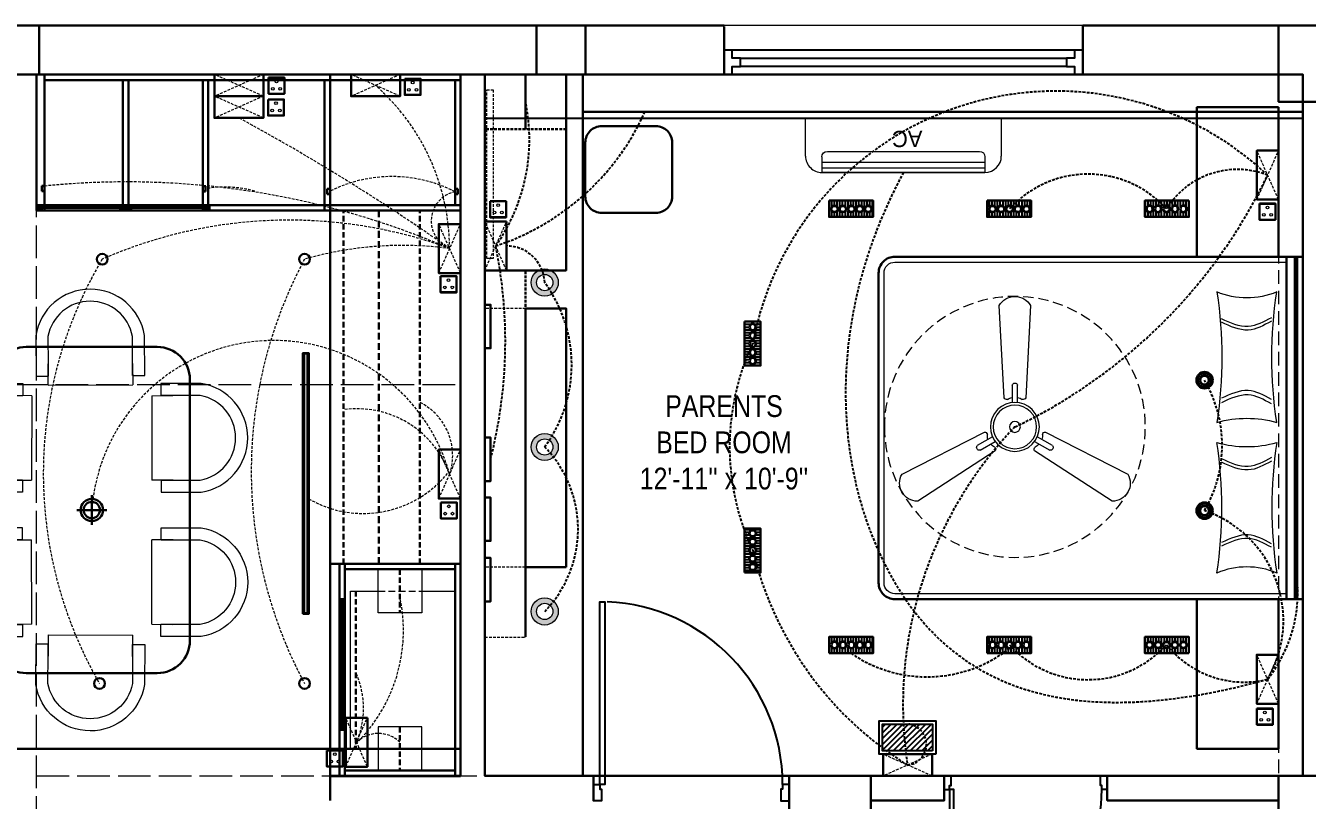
# Model space of a CAD drawing. Header units: millimetres. Extents: x 35877 to 3066687, y -650199 to -40525.
# Drawn here: x 149490.8 to 149726.7, y -180093.7 to -179951.2 of the extents above; entities that cross this region are included whole.
import ezdxf

# ---------------------------------------------------------------- set-up
doc = ezdxf.new("R2010")
doc.units = ezdxf.units.MM
doc.header["$MEASUREMENT"] = 0
for name, pattern in [('ACAD_ISO02W100', [15, 12, -3]), ('DASHED', [0.75, 0.5, -0.25]), ('DASHED2', [0.375, 0.25, -0.125]), ('DASHEDX2', [1.5, 1, -0.5]), ('HIDDEN', [0.375, 0.25, -0.125])]:
    doc.linetypes.add(name, pattern=pattern)
for name, color, linetype in [('09ELECTRICAL', 5, 'Continuous'), ('AR DOOR', 40, 'Continuous'), ('AR ELE-5', 134, 'Continuous'), ('str coll', 6, 'Continuous')]:
    doc.layers.add(name, color=color, linetype=linetype)
for name, color, linetype, lineweight in [('COLUMN', 1, 'Continuous', 30), ('dim05', 1, 'Continuous', 13), ('el', 7, 'Continuous', 20), ('ELEC-wires', 1, 'DASHED2', 13), ('Electrical', 84, 'Continuous', 30), ('FIRST FLOOR ( TEXT )', 7, 'Continuous', 9), ('FURNI', 25, 'Continuous', 5), ('FURNITURE', 32, 'Continuous', 9), ('furniture dimensions', 1, 'DASHED', 0), ('FURNITURE-1', 252, 'Continuous', 13), ('GROUND FLOOR', 7, 'Continuous', 9), ('GROUND FLOOR  ( PLINE )', 251, 'Continuous', 30), ('hatch-rcc', 251, 'Continuous', 9), ('Labelling', 1, 'Continuous', 25), ('Text', 7, 'Continuous', 15)]:
    doc.layers.add(name, color=color, linetype=linetype, lineweight=lineweight)
doc.layers.add('hatch', color=253, linetype='Continuous', lineweight=0, transparency=0.4)
doc.layers.add('XX~SLAB ( PLINE )', color=251, linetype='Continuous', plot=False)
doc.styles.add('KATHA', font='swissc.ttf')
doc.styles.add('TEXT', font='eurr____.ttf')

# ---------------------------------------------------------------- blocks, each defined once
blk = doc.blocks.new('*U20')
for points in [[(0, 0), (0, 1120), (30, 1120), (30, 0)], [(-40, 0), (0, 0), (0, -30), (10, -30), (10, -100), (-40, -100)], [(1160, 0), (1120, 0), (1120, -30), (1110, -30), (1110, -100), (1160, -100)]]:
    blk.add_lwpolyline(points, close=True)
at = {"layer": 'AR ELE-5', "linetype": 'ByBlock', "ltscale": 15}
blk.add_arc((-1.6, -0.7), 1121.6, 0.03474, 87.62699, dxfattribs=at)
blk = doc.blocks.new('*U25')
for points in [[(-40, 0), (0, 0), (0, 30), (10, 30), (10, 100), (-40, 100)], [(1160, 0), (1120, 0), (1120, 30), (1110, 30), (1110, 100), (1160, 100)], [(0, 0), (0, -1120), (30, -1120), (30, 0)]]:
    blk.add_lwpolyline(points, close=True)
at = {"layer": 'AR ELE-5', "linetype": 'ByBlock', "ltscale": 15}
blk.add_arc((-1.6, 0.7), 1121.6, 272.37301, 359.96526, dxfattribs=at)
blk = doc.blocks.new('SD DSD')
at = {"layer": 'FURNITURE', "color": 9, "true_color": 0xc7c8ca, "transparency": 33554687}
for p, q in [((3348502.23, -514619.34), (3348502.25, -514623.25)), ((3348486.7, -514623.32), (3348486.68, -514619.42)), ((3348486.7, -514623.32), (3348502.25, -514623.25)), ((3348483.69, -514625.26), (3348479.79, -514625.25)), ((3348483.69, -514625.26), (3348483.66, -514640.81)), ((3348505.76, -514625.26), (3348509.66, -514625.25)), ((3348505.76, -514625.26), (3348505.79, -514640.81)), ((3348479.75, -514640.8), (3348483.66, -514640.81)), ((3348509.7, -514640.8), (3348505.79, -514640.81)), ((3348479.75, -514651.77), (3348483.66, -514651.76)), ((3348483.69, -514667.31), (3348483.66, -514651.76)), ((3348505.76, -514667.31), (3348505.79, -514651.76)), ((3348509.7, -514651.77), (3348505.79, -514651.76)), ((3348483.69, -514667.31), (3348479.79, -514667.32)), ((3348505.76, -514667.31), (3348509.66, -514667.32)), ((3348486.7, -514669.25), (3348486.68, -514673.16)), ((3348486.7, -514669.25), (3348502.25, -514669.32)), ((3348502.23, -514673.23), (3348502.25, -514669.32))]:
    blk.add_line(p, q, dxfattribs=at)
at = {"layer": 'FURNITURE', "color": 9, "true_color": 0xc7c8ca, "transparency": 33554687, "flags": 128}
for points in [[(3348502.23, -514621.56), (3348504.46, -514621.55), (3348504.42, -514614.17, 0.853613), (3348484.42, -514614.22), (3348484.46, -514621.65), (3348486.68, -514621.64)], [(3348502.22, -514619.34), (3348502.23, -514621.56), (3348502.2, -514614.36, 0.835758), (3348486.65, -514614.39), (3348486.67, -514619.42), (3348486.68, -514621.64)], [(3348481.97, -514640.8), (3348481.97, -514643.02), (3348474.58, -514643.01, -0.853613), (3348474.58, -514623.01), (3348482.01, -514623.02), (3348482.01, -514625.25)], [(3348507.48, -514640.8), (3348507.48, -514643.02), (3348514.87, -514643.01, 0.853613), (3348514.87, -514623.01), (3348507.44, -514623.02), (3348507.44, -514625.25)], [(3348479.75, -514640.79), (3348481.97, -514640.8), (3348474.77, -514640.78, -0.835758), (3348474.76, -514625.23), (3348479.79, -514625.24), (3348482.01, -514625.25)], [(3348509.7, -514640.79), (3348507.48, -514640.8), (3348514.68, -514640.78, 0.835758), (3348514.69, -514625.23), (3348509.66, -514625.24), (3348507.44, -514625.25)], [(3348481.97, -514651.77), (3348481.97, -514649.55), (3348474.58, -514649.57, 0.853613), (3348474.58, -514669.57), (3348482.01, -514669.55), (3348482.01, -514667.32)], [(3348507.48, -514651.77), (3348507.48, -514649.55), (3348514.87, -514649.57, -0.853613), (3348514.87, -514669.57), (3348507.44, -514669.55), (3348507.44, -514667.32)], [(3348479.75, -514651.78), (3348481.97, -514651.77), (3348474.77, -514651.79, 0.835758), (3348474.76, -514667.34), (3348479.79, -514667.33), (3348482.01, -514667.33)], [(3348509.7, -514651.78), (3348507.48, -514651.77), (3348514.68, -514651.79, -0.835758), (3348514.69, -514667.34), (3348509.66, -514667.33), (3348507.44, -514667.33)], [(3348502.23, -514671.01), (3348504.46, -514671.02), (3348504.42, -514678.4, -0.853613), (3348484.42, -514678.36), (3348484.46, -514670.92), (3348486.68, -514670.93)], [(3348502.22, -514673.23), (3348502.23, -514671.01), (3348502.2, -514678.21, -0.835758), (3348486.65, -514678.18), (3348486.67, -514673.16), (3348486.68, -514670.93)]]:
    blk.add_lwpolyline(points, format="xyb", dxfattribs=at)
at = {"layer": 'FURNITURE', "color": 9, "lineweight": 30, "true_color": 0xc7c8ca, "transparency": 33554687}
blk.add_lwpolyline([(3348506.78, -514676.29), (3348482.68, -514676.29, -0.414214), (3348476.68, -514670.29), (3348476.68, -514622.29, -0.414214), (3348482.68, -514616.29), (3348506.78, -514616.29, -0.414214), (3348512.78, -514622.29), (3348512.78, -514670.29, -0.414214)], format="xyb", close=True, dxfattribs=at)
blk = doc.blocks.new('HYTJUK')
at = {"layer": 'Electrical', "lineweight": -3, "true_color": 0x000000}
h = blk.add_hatch(dxfattribs=at)
h.set_pattern_fill('ANSI31', color=18, scale=4, angle=225)
h.set_pattern_definition([(270, (141588.84366, -3593.0246), (0.5, -2e-16), [])])
h.paths.add_polyline_path([(128595.32, 17374.81), (128596.19, 17375.86, -0.675401), (128596.65, 17377, -0.15536), (128597.03, 17376.88), (128597.65, 17377.63), (128597.65, 17377.81), (128589.56, 17377.81), (128589.56, 17374.81)])
h.paths.add_polyline_path([(128590.43, 17375.68, -1), (128590.43, 17377, -1)], flags=16)
h.paths.add_polyline_path([(128591.98, 17377, -1), (128591.98, 17375.68, -1)], flags=16)
h.paths.add_polyline_path([(128590.43, 17375.81, -1), (128590.43, 17376.87, -1)], flags=0)
h.paths.add_polyline_path([(128591.98, 17376.87, -1), (128591.98, 17375.81, -1)], flags=0)
h.paths.add_polyline_path([(128593.54, 17377, -1), (128593.54, 17375.68, -1)], flags=16)
h.paths.add_polyline_path([(128593.54, 17376.87, -1), (128593.54, 17375.81, -1)], flags=0)
h.paths.add_polyline_path([(128595.09, 17377, -1), (128595.09, 17375.68, -1)], flags=16)
h.paths.add_polyline_path([(128595.09, 17376.87, -1), (128595.09, 17375.81, -1)], flags=0)
h.paths.add_polyline_path([(128596.19, 17375.86), (128595.32, 17374.81), (128597.65, 17374.81), (128597.65, 17377.63), (128597.03, 17376.88, -0.731062), (128596.65, 17375.68, -0.193744)], flags=17)
at = {"layer": 'Electrical', "color": 240, "true_color": 0xed1f24}
blk.add_lwpolyline([(128597.65, 17374.81), (128589.56, 17374.81), (128589.56, 17377.81), (128597.65, 17377.81)], close=True, dxfattribs=at)
at = {"layer": 'Electrical', "color": 18, "lineweight": -3, "true_color": 0x000000}
for centre, radius in [((128590.43, 17376.34), 0.662), ((128590.43, 17376.34), 0.53), ((128591.98, 17376.34), 0.662), ((128591.98, 17376.34), 0.53), ((128593.54, 17376.34), 0.662), ((128593.54, 17376.34), 0.53), ((128595.09, 17376.34), 0.662), ((128595.09, 17376.34), 0.53), ((128596.65, 17376.34), 0.662), ((128596.65, 17376.34), 0.53)]:
    blk.add_circle(centre, radius, dxfattribs=at)
blk = doc.blocks.new('ac paln')
at = {"layer": 'Electrical', "lineweight": 15}
for p, q in [((389238.69, -37646.36), (389238.69, -37610.34)), ((389238.69, -37610.34), (389245.67, -37610.34)), ((389244.81, -37642.35), (389244.81, -37614.35)), ((389245.81, -37613.35), (389248.68, -37613.35)), ((389246.82, -37643.35), (389246.82, -37613.35)), ((389247.82, -37643.35), (389247.82, -37613.35)), ((389248.68, -37613.35), (389248.68, -37643.35)), ((389248.68, -37643.35), (389248.68, -37613.35)), ((389245.81, -37643.35), (389248.68, -37643.35)), ((389248.68, -37643.35), (389248.68, -37643.35)), ((389245.67, -37646.36), (389238.69, -37646.36))]:
    blk.add_line(p, q, dxfattribs=at)
for centre, start, end in [((389245.67, -37613.35), 0, 90), ((389245.67, -37643.35), 270, 0)]:
    blk.add_arc(centre, 3.01, start, end, dxfattribs=at)
at = {"layer": 'Electrical', "lineweight": 15, "extrusion": (0, 0, -1)}
for centre, start_param, end_param in [((389245.81, -37614.35), -0.785398, 0.785398), ((389245.81, -37642.35), 3.926991, 5.497787)]:
    blk.add_ellipse(centre, major_axis=(-0.71, 0.71), ratio=1, start_param=start_param, end_param=end_param, dxfattribs=at)
at = {"layer": 'Text', "style": 'TEXT'}
blk.add_text('AC', height=3, rotation=270, dxfattribs=at).set_placement((389241.02, -37624.87))
blk = doc.blocks.new('fan')
at = {"layer": 'Electrical', "lineweight": 15, "ltscale": 20, "transparency": 33554687}
for p, q in [((3300835.29, -509900.78), (3300836.47, -509923.43)), ((3300841.81, -509923.43), (3300842.99, -509900.78)), ((3300838.47, -509924.57), (3300838.47, -509920.25)), ((3300839.81, -509920.28), (3300839.81, -509924.57)), ((3300831.66, -509931.77), (3300811.45, -509942.07)), ((3300866.83, -509942.07), (3300846.62, -509931.77)), ((3300829.93, -509935.08), (3300833.64, -509932.93)), ((3300834.31, -509934.09), (3300830.57, -509936.25)), ((3300847.68, -509936.23), (3300843.97, -509934.09)), ((3300844.64, -509932.93), (3300848.38, -509935.09)), ((3300815.3, -509948.74), (3300834.33, -509936.39)), ((3300843.95, -509936.39), (3300862.98, -509948.74))]:
    blk.add_line(p, q, dxfattribs=at)
at = {"layer": 'Electrical', "linetype": 'DASHED', "lineweight": 15, "ltscale": 5, "transparency": 33554687}
blk.add_circle((3300839.14, -509930.53), 32, dxfattribs=at)
at = {"layer": 'Electrical', "lineweight": 15, "ltscale": 20, "transparency": 33554687}
for centre, major_axis, start_param, end_param in [((3300839.14, -509902.94), (3.12, 3.12), -0.272136, 1.842967), ((3300839.13, -509920.5), (0.501, 0.501), -0.465536, 1.983618), ((3300839.14, -509930.53), (4.24, -4.24), 3.14161, 9.424795), ((3300839.14, -509930.53), (3.77, -3.77), 1.749190548672175e-05, 6.283202799085073), ((3300837.1, -509923.08), (0.51, 0.51), 2.863014, 4.257784), ((3300839.14, -509926.42), (2.27, -2.27), 2.565057, 2.951308), ((3300839.14, -509926.42), (2.27, 2.27), 0.19032, 0.57657), ((3300841.18, -509923.08), (0.51, -0.51), 5.167028, 6.561799), ((3300831.67, -509932.49), (0.51, -0.51), 0.978238, 2.373008), ((3300839.14, -509930.53), (0.943, 0.943), 1.570814, 7.853999), ((3300846.61, -509932.49), (0.51, -0.51), 2.339416, 3.734186), ((3300830.46, -509935.55), (0.501, -0.501), 3.199655, 5.648809), ((3300835.59, -509932.58), (2.27, -2.27), 3.855511, 4.241762), ((3300835.59, -509932.58), (2.27, -2.27), 4.659452, 5.045703), ((3300842.69, -509932.58), (2.27, 2.27), 4.37911, 4.765361), ((3300842.69, -509932.58), (2.27, 2.27), 5.183051, 5.569301), ((3300847.83, -509935.54), (0.501, 0.501), 3.723254, 6.172408), ((3300833.71, -509936.02), (0.51, 0.51), -1.325776, 0.068994), ((3300844.57, -509936.02), (0.51, -0.51), 3.072633, 4.467404), ((3300815.25, -509944.32), (3.12, -3.12), 3.393055, 5.508159), ((3300863.03, -509944.32), (3.12, -3.12), 5.48745, 7.602554)]:
    blk.add_ellipse(centre, major_axis=major_axis, ratio=1, start_param=start_param, end_param=end_param, dxfattribs=at)
blk = doc.blocks.new('6616')
at = {"color": 242, "linetype": 'DASHED', "true_color": 0xcd2027}
for p, q in [((386784.79, -36915.77), (386775.78, -36911.78)), ((386784.79, -36911.78), (386775.78, -36915.77))]:
    blk.add_line(p, q, dxfattribs=at)
at = {"layer": 'ELEC-wires', "color": 5, "linetype": 'ByBlock', "lineweight": 30, "ltscale": 4}
blk.add_lwpolyline([(386775.78, -36911.78), (386784.79, -36911.78), (386784.79, -36915.77), (386775.78, -36915.77)], close=True, dxfattribs=at)
blk = doc.blocks.new('GF')
at = {"color": 9, "true_color": 0xc7c8ca}
blk.add_lwpolyline([(133536.56, -183540.16), (133537.74, -183540.16), (133537.74, -183571.16), (133536.56, -183571.16)], close=True, dxfattribs=at)
at = {"layer": 'FURNITURE', "color": 9, "lineweight": 30, "true_color": 0xc7c8ca}
for p, q in [((133682.2, -183543.34), (133682.2, -183570.84)), ((133543.67, -183627.92), (133551.14, -183627.92))]:
    blk.add_line(p, q, dxfattribs=at)
at = {"layer": 'FURNITURE', "color": 9, "lineweight": 25, "true_color": 0xc7c8ca}
blk.add_line((133536.2, -183545.34), (133686.7, -183545.34), dxfattribs=at)
at = {"layer": 'FURNITURE', "color": 9, "linetype": 'DASHED', "lineweight": 30, "true_color": 0xc7c8ca}
blk.add_line((133543.67, -183640.78), (133543.67, -183573.36), dxfattribs=at)
at = {"layer": 'FURNITURE', "color": 9, "linetype": 'DASHED', "lineweight": 20, "true_color": 0xc7c8ca}
blk.add_line((133551.14, -183627.92), (133536.2, -183627.92), dxfattribs=at)
at = {"layer": 'FURNITURE', "color": 9, "lineweight": 30, "true_color": 0xc7c8ca}
for points in [[(133536.2, -183537.34), (133551.14, -183537.34), (133551.14, -183573.36), (133536.2, -183573.36)], [(133683.7, -183633.84), (133683.7, -183570.84), (133685.2, -183570.84), (133685.2, -183633.84)], [(133536.2, -183579.68), (133537.23, -183579.68), (133537.23, -183587.68), (133536.2, -183587.68)], [(133536.2, -183604.1), (133537.23, -183604.1), (133537.23, -183612.1), (133536.2, -183612.1)], [(133536.2, -183615.13), (133537.23, -183615.13), (133537.23, -183623.12), (133536.2, -183623.12)], [(133536.2, -183626.23), (133537.23, -183626.23), (133537.23, -183634.23), (133536.2, -183634.23)], [(133682.19, -183633.84), (133667.19, -183633.84), (133667.19, -183661.34), (133682.19, -183661.34)]]:
    blk.add_lwpolyline(points, close=True, dxfattribs=at)
for points in [[(133682.2, -183543.34), (133682.2, -183570.84), (133667.2, -183570.84), (133667.2, -183543.34), (133682.2, -183543.34)], [(133543.67, -183640.78), (133543.67, -183580.36), (133551.14, -183580.36), (133551.14, -183627.92)]]:
    blk.add_lwpolyline(points, dxfattribs=at)
for points in [[(133557.67, -183546.83), (133567.64, -183546.83, -0.414214), (133570.64, -183549.83), (133570.64, -183559.78, -0.414214), (133567.64, -183562.78), (133557.67, -183562.78, -0.414214), (133554.67, -183559.78), (133554.67, -183549.83, -0.414214)], [(133608.63, -183630.84), (133608.63, -183573.84, -0.414214), (133611.63, -183570.84), (133686.7, -183570.84), (133686.7, -183633.84), (133611.63, -183633.84, -0.414214)]]:
    blk.add_lwpolyline(points, format="xyb", close=True, dxfattribs=at)
at = {"layer": 'FURNITURE', "color": 9, "true_color": 0xc7c8ca}
blk.add_lwpolyline([(133609.63, -183630.84), (133609.63, -183573.84, -0.414214), (133611.63, -183571.84), (133683.7, -183571.84), (133683.7, -183632.84), (133611.63, -183632.84, -0.414214)], format="xyb", close=True, dxfattribs=at)
at = {"layer": 'FURNITURE', "color": 9, "linetype": 'DASHED', "lineweight": 20, "true_color": 0xc7c8ca}
blk.add_lwpolyline([(133536.2, -183640.79), (133543.67, -183640.79), (133543.67, -183580.36), (133536.2, -183580.36)], close=True, dxfattribs=at)
at = {"layer": 'Labelling', "color": 9, "linetype": 'DASHED2', "lineweight": 0, "ltscale": 10, "true_color": 0xc7c8ca}
blk.add_line((133682.2, -183543.34), (133682.19, -183667.34), dxfattribs=at)
blk = doc.blocks.new('FLOOR LT.')
at = {"layer": '09ELECTRICAL'}
h = blk.add_hatch(dxfattribs=at)
h.set_pattern_fill('ANSI31', color=256, scale=6.05916, angle=180, style=0)
h.set_pattern_definition([(225, (8190.6031, -14293.93296), (0.535559115, -0.535559115), [])])
h.paths.add_polyline_path([(0.56, -5.52), (-8.83, -5.52), (-8.83, -0.49), (0.56, -0.49)])
for points in [[(1.17, -6.13), (-9.43, -6.13), (-9.43, 0.12), (1.17, 0.12)], [(0.56, -5.52), (-8.83, -5.52), (-8.83, -0.49), (0.56, -0.49)]]:
    blk.add_lwpolyline(points, close=True, dxfattribs=at)
blk = doc.blocks.new('16')
at = {"layer": 'hatch-rcc', "color": 1, "lineweight": 30}
blk.add_lwpolyline([(392822.83, -38266.87), (392825.13, -38266.87), (392825.13, -38269.2), (392822.83, -38269.2)], close=True, dxfattribs=at)
at = {"layer": 'hatch-rcc', "color": 1}
blk.add_lwpolyline([(392822.89, -38266.93), (392825.07, -38266.93), (392825.07, -38269.14), (392822.89, -38269.14)], close=True, dxfattribs=at)
for centre in [(392823.44, -38268.48), (392823.98, -38267.42), (392824.52, -38268.48)]:
    blk.add_circle(centre, 0.195, dxfattribs=at)
blk = doc.blocks.new('erfer')
at = {"layer": 'hatch-rcc', "lineweight": 30}
blk.add_lwpolyline([(1905.9, -1304.21), (1908.38, -1304.21), (1908.38, -1306.73), (1905.9, -1306.73)], close=True, dxfattribs=at)
at = {"layer": 'hatch-rcc'}
blk.add_lwpolyline([(1905.96, -1304.28), (1908.31, -1304.28), (1908.31, -1306.66), (1905.96, -1306.66)], close=True, dxfattribs=at)
for centre in [(1906.56, -1305.95), (1907.14, -1304.81), (1907.72, -1305.95)]:
    blk.add_circle(centre, 0.211, dxfattribs=at)

msp = doc.modelspace()

# ---------------------------------------------------------------- hatches: boundary and pattern name
at = {"lineweight": 5, "ltscale": 4, "true_color": 0xc7c8ca, "transparency": 33554687}
h = msp.add_hatch(color=9, dxfattribs=at)
h.dxf.hatch_style = 1
h.paths.add_polyline_path([(149493.3126, -179984.16), (149493.3131, -179985.16), (149492.8395, -179985.16), (149492.8395, -179984.16)])
h.paths.add_polyline_path([(149493.8395, -179984.16), (149493.8395, -179984.54), (149493.5895, -179984.54), (149493.5895, -179984.78), (149493.8395, -179984.78), (149493.8395, -179985.16), (149493.3131, -179985.16), (149493.3126, -179984.16)])
h = msp.add_hatch(color=9, dxfattribs=at)
h.dxf.hatch_style = 1
h.paths.add_polyline_path([(149508.7776, -179984.1602), (149508.7771, -179985.1602), (149509.2506, -179985.1602), (149509.2506, -179984.1602)])
h.paths.add_polyline_path([(149508.2507, -179984.1602), (149508.2507, -179984.5402), (149508.5007, -179984.5402), (149508.5007, -179984.7802), (149508.2507, -179984.7802), (149508.2507, -179985.1602), (149508.7771, -179985.1602), (149508.7776, -179984.1602)])
h = msp.add_hatch(color=9, dxfattribs=at)
h.dxf.hatch_style = 1
h.paths.add_polyline_path([(149509.7237, -179984.1602), (149509.7242, -179985.1602), (149509.2506, -179985.1602), (149509.2506, -179984.1602)])
h.paths.add_polyline_path([(149510.2506, -179984.1602), (149510.2506, -179984.5402), (149510.0006, -179984.5402), (149510.0006, -179984.7802), (149510.2506, -179984.7802), (149510.2506, -179985.1602), (149509.7242, -179985.1602), (149509.7237, -179984.1602)])
h = msp.add_hatch(color=9, dxfattribs=at)
h.dxf.hatch_style = 1
h.paths.add_polyline_path([(149524.1887, -179984.1601), (149524.1882, -179985.1601), (149524.6618, -179985.1601), (149524.6618, -179984.1601)])
h.paths.add_polyline_path([(149523.6618, -179984.1601), (149523.6618, -179984.5401), (149523.9118, -179984.5401), (149523.9118, -179984.7801), (149523.6618, -179984.7801), (149523.6618, -179985.1601), (149524.1882, -179985.1601), (149524.1887, -179984.1601)])
at = {"layer": 'FURNITURE', "lineweight": 0, "transparency": 33554600}
h = msp.add_hatch(color=9, dxfattribs=at)
h.dxf.hatch_style = 1
h.paths.add_polyline_path([(149583.8372, -179998.415, 1), (149588.8372, -179998.415, 1)])
h.paths.add_polyline_path([(149587.8372, -179998.415, -1), (149584.8372, -179998.415, -1)], flags=16)
h = msp.add_hatch(color=9, dxfattribs=at)
h.dxf.hatch_style = 1
h.paths.add_polyline_path([(149583.8373, -180028.6651, 1), (149588.8373, -180028.6651, 1)])
h.paths.add_polyline_path([(149587.8373, -180028.6651, -1), (149584.8373, -180028.6651, -1)], flags=16)
h = msp.add_hatch(color=9, dxfattribs=at)
h.dxf.hatch_style = 1
h.paths.add_polyline_path([(149583.8372, -180058.9152, 1), (149588.8372, -180058.9152, 1)])
h.paths.add_polyline_path([(149587.8372, -180058.9152, -1), (149584.8372, -180058.9152, -1)], flags=16)

# ---------------------------------------------------------------- linework, layer by layer
at = {"layer": 'COLUMN', "transparency": 33554687}
for points in [[(149484.3395, -179951.16), (149493.3395, -179951.16), (149493.3395, -179960.16), (149484.3395, -179960.16)], [(149584.8395, -179951.16), (149593.8395, -179951.16), (149593.8395, -179960.16), (149584.8395, -179960.16)], [(149721.344, -179951.16), (149730.3395, -179951.16), (149730.3395, -179965.16), (149721.344, -179965.16)], [(149646.3395, -180089.16), (149646.3395, -180098.16), (149631.3395, -180098.16), (149631.3395, -180089.16)], [(149721.3395, -180089.16), (149730.3395, -180089.16), (149730.3395, -180104.16), (149721.3395, -180104.16)]]:
    msp.add_lwpolyline(points, close=True, dxfattribs=at)
at = {"layer": 'el', "color": 9, "lineweight": 30, "ltscale": 10, "true_color": 0xc7c8ca, "transparency": 33554687}
for points in [[(149548.9697, -180056.6588), (149549.2097, -180056.6588), (149549.2097, -180068.6588), (149548.9697, -180068.6588)], [(149548.9697, -180080.6588), (149549.2097, -180080.6588), (149549.2097, -180068.6588), (149548.9697, -180068.6588)]]:
    msp.add_lwpolyline(points, close=True, dxfattribs=at)
at = {"layer": 'Electrical', "transparency": 33554687}
for p, q in [((149503.012, -180037.51, 0.0053), (149503.012, -180042.9971, 0.0053)), ((149505.7556, -180040.2535, 0.0053), (149500.2685, -180040.2535, 0.0053))]:
    msp.add_line(p, q, dxfattribs=at)
at = {"layer": 'Electrical', "color": 152, "lineweight": 30, "true_color": 0x2776bb, "transparency": 33554687, "elevation": -0.0027}
for points in [[(149541.8662, -180059.354), (149541.8662, -180011.3759), (149542.9258, -180011.3759), (149542.9258, -180059.354)], [(149542.7372, -180011.4768), (149542.0521, -180011.4768), (149542.0521, -180059.2715), (149542.7372, -180059.2715)], [(149542.7188, -180011.4951), (149542.0705, -180011.4951), (149542.0705, -180059.2532), (149542.7188, -180059.2532)]]:
    msp.add_lwpolyline(points, close=True, dxfattribs=at)
at = {"layer": 'Electrical', "color": 18, "ltscale": 8, "true_color": 0x000000, "transparency": 33554687}
for centre, radius in [((149707.7404, -180016.3723), 1.5044), ((149707.7404, -180016.3723), 1.3044), ((149707.7404, -180016.3723), 0.9044), ((149707.7404, -180016.3723), 0.8044), ((149707.7404, -180040.3723), 1.5044), ((149707.7404, -180040.3723), 1.3044), ((149707.7404, -180040.3723), 0.9044), ((149707.7404, -180040.3723), 0.8044)]:
    msp.add_circle(centre, radius, dxfattribs=at)
at = {"layer": 'Electrical', "transparency": 33554687}
for radius in [2.0576, 1.5]:
    msp.add_circle((149503.012, -180040.2535, 0.0053), radius, dxfattribs=at)
at = {"layer": 'FURNI', "color": 3, "lineweight": 30, "transparency": 33554687}
for p, q in [((149582.8098, -179970.2034), (149582.8098, -179960.1601)), ((149725.8395, -179967.0425), (149593.3395, -179967.0425)), ((149724.7659, -179993.6683), (149724.7659, -180056.6683))]:
    msp.add_line(p, q, dxfattribs=at)
at = {"layer": 'FURNITURE', "color": 9, "lineweight": 30, "true_color": 0xc7c8ca, "transparency": 33554687}
for p, q in [((149492.8395, -179960.16), (149492.8395, -179985.16)), ((149492.8395, -179960.16), (149570.8395, -179960.16)), ((149494.3395, -179960.16), (149494.3395, -179985.16)), ((149494.3395, -179961.16), (149570.8395, -179961.16)), ((149508.7507, -179984.16), (149508.7507, -179961.16)), ((149509.7507, -179984.16), (149509.7507, -179961.16)), ((149523.4116, -179961.16), (149523.4116, -179985.16)), ((149524.4116, -179961.16), (149524.4116, -179985.16)), ((149545.8395, -179985.16), (149545.8396, -179961.16)), ((149546.8395, -179985.16), (149546.8396, -179960.16)), ((149546.8395, -179985.16), (149546.8396, -179961.16)), ((149569.8395, -179961.16), (149569.8395, -179984.16)), ((149570.8395, -179960.16), (149570.8395, -179984.16)), ((149493.8083, -179980.6134), (149493.8083, -179981.6134)), ((149493.8083, -179980.6134), (149494.3395, -179980.6134)), ((149493.8083, -179981.6134), (149494.3395, -179981.6134)), ((149523.9428, -179980.663), (149523.4116, -179980.663)), ((149523.9428, -179981.663), (149523.4116, -179981.663)), ((149523.9428, -179980.663), (149523.9428, -179981.663)), ((149546.3083, -179981.1595), (149546.3083, -179982.1595)), ((149546.3083, -179981.1595), (149546.8395, -179981.1595)), ((149546.3083, -179982.1595), (149546.8395, -179982.1595)), ((149570.3707, -179981.1595), (149569.8395, -179981.1595)), ((149570.3707, -179982.1595), (149569.8395, -179982.1595)), ((149570.3707, -179981.1595), (149570.3707, -179982.1595)), ((149493.8395, -179984.16), (149492.8395, -179984.16)), ((149524.6618, -179984.1601), (149492.8395, -179984.16)), ((149493.8395, -179984.16), (149524.6618, -179984.16)), ((149519.8375, -179984.16), (149493.8395, -179984.16)), ((149494.3395, -179984.16), (149570.8395, -179984.16)), ((149494.8395, -179984.16), (149494.8375, -179984.16)), ((149520.3375, -179984.16), (149495.3374, -179984.16)), ((149508.7506, -179984.16), (149509.7506, -179984.16)), ((149546.8396, -179984.16), (149570.8395, -179984.16)), ((149547.8396, -179984.16), (149546.8396, -179984.16)), ((149520.3399, -179985.1603), (149492.8395, -179985.16)), ((149519.8399, -179985.1603), (149492.8395, -179985.16)), ((149524.6618, -179985.1601), (149492.8395, -179985.16)), ((149517.8399, -179985.16), (149570.8395, -179985.16)), ((149546.8395, -180089.16), (149546.8395, -179985.16)), ((149570.8395, -180050.1588), (149548.5897, -180050.1588)), ((149548.5897, -180050.1588), (149548.5897, -180089.16)), ((149548.5897, -180056.6588), (149548.5897, -180050.1588)), ((149548.5897, -180050.1588), (149549.5897, -180050.1588)), ((149549.5897, -180050.1588), (149549.5897, -180056.6588)), ((149569.8395, -180089.16), (149569.8395, -180050.1588)), ((149570.8395, -180089.16), (149570.8395, -180050.1588)), ((149569.8395, -180051.1588), (149549.5897, -180051.1588)), ((149549.5897, -180051.1588), (149549.5897, -180088.16)), ((149549.5897, -180056.6588), (149548.5897, -180056.6588)), ((149548.5897, -180068.6588), (149548.5897, -180056.6588)), ((149548.5897, -180056.6588), (149549.5897, -180056.6588)), ((149549.5897, -180056.6588), (149549.5897, -180068.6588)), ((149549.5897, -180068.6588), (149548.5897, -180068.6588)), ((149549.5897, -180068.6588), (149548.5897, -180068.6588)), ((149548.5897, -180068.6588), (149548.5897, -180068.6588)), ((149548.5897, -180068.6588), (149549.5897, -180068.6588)), ((149549.5897, -180068.6588), (149548.5897, -180068.6588)), ((149548.5897, -180068.6588), (149548.5897, -180080.6588)), ((149549.5897, -180068.6588), (149548.5897, -180068.6588)), ((149548.5897, -180068.6588), (149548.5897, -180068.6588)), ((149548.5897, -180068.6588), (149549.5897, -180068.6588)), ((149549.5897, -180068.6588), (149549.5897, -180068.6588)), ((149549.5897, -180080.6588), (149549.5897, -180068.6588)), ((149549.5897, -180068.6588), (149549.5897, -180068.6588)), ((149549.5897, -180080.6588), (149548.5897, -180080.6588)), ((149548.5897, -180080.6588), (149548.5897, -180089.16)), ((149548.5897, -180080.6588), (149549.5897, -180080.6588)), ((149549.5897, -180089.16), (149549.5897, -180080.6588)), ((149549.5897, -180088.16), (149569.8395, -180088.16)), ((149548.5897, -180089.16), (149570.8395, -180089.16)), ((149548.5897, -180089.16), (149549.5897, -180089.16))]:
    msp.add_line(p, q, dxfattribs=at)
at = {"layer": 'FURNITURE', "color": 3, "lineweight": 30, "transparency": 33554687}
for p, q in [((149493.8386, -179980.6571), (149493.8386, -179981.5638)), ((149494.3395, -179980.6571), (149493.8386, -179980.6571)), ((149493.8386, -179981.5638), (149494.3395, -179981.5638)), ((149523.4116, -179980.7067), (149523.9125, -179980.7067)), ((149523.9125, -179981.6134), (149523.4116, -179981.6134)), ((149523.9125, -179980.7067), (149523.9125, -179981.6134)), ((149546.3387, -179981.2032), (149546.3387, -179982.1099)), ((149546.8395, -179981.2032), (149546.3387, -179981.2032)), ((149546.3387, -179982.1099), (149546.8395, -179982.1099)), ((149569.8395, -179981.2032), (149570.3404, -179981.2032)), ((149570.3404, -179982.1099), (149569.8395, -179982.1099)), ((149570.3404, -179981.2032), (149570.3404, -179982.1099))]:
    msp.add_line(p, q, dxfattribs=at)
at = {"layer": 'FURNITURE', "color": 9, "linetype": 'ByBlock', "lineweight": 30, "true_color": 0xc7c8ca, "transparency": 33554687}
for p, q in [((149493.8395, -179984.16), (149492.8395, -179984.16)), ((149492.8395, -179984.16), (149492.8395, -179985.1601)), ((149493.8395, -179984.5401), (149493.8395, -179984.16)), ((149493.8395, -179985.1601), (149493.8395, -179984.78)), ((149508.2507, -179984.5402), (149508.2507, -179984.1602)), ((149508.2507, -179984.1602), (149509.2506, -179984.1602)), ((149508.5007, -179984.5402), (149508.2507, -179984.5402)), ((149508.2507, -179984.7802), (149508.5007, -179984.7802)), ((149508.2507, -179985.1602), (149508.2507, -179984.7802)), ((149508.5007, -179984.7802), (149508.5007, -179984.5402)), ((149509.2506, -179984.1602), (149509.2506, -179985.1602)), ((149510.2506, -179984.1602), (149509.2506, -179984.1602)), ((149509.2506, -179984.1602), (149509.2506, -179985.1602)), ((149510.0006, -179984.7802), (149510.0006, -179984.5402)), ((149510.0006, -179984.5402), (149510.2506, -179984.5402)), ((149510.2506, -179984.7802), (149510.0006, -179984.7802)), ((149510.2506, -179984.5402), (149510.2506, -179984.1602)), ((149510.2506, -179985.1602), (149510.2506, -179984.7802)), ((149523.6618, -179984.54), (149523.6618, -179984.16)), ((149523.6618, -179984.16), (149524.6618, -179984.16)), ((149523.9118, -179984.54), (149523.6618, -179984.54)), ((149523.6618, -179984.78), (149523.9118, -179984.78)), ((149523.6618, -179985.1601), (149523.6618, -179984.78)), ((149523.9118, -179984.78), (149523.9118, -179984.54)), ((149524.6618, -179984.16), (149524.6618, -179985.1601)), ((149492.8395, -179985.1601), (149493.8395, -179985.1601)), ((149509.2506, -179985.1602), (149508.2507, -179985.1602)), ((149509.2506, -179985.1602), (149510.2506, -179985.1602)), ((149524.6618, -179985.1601), (149523.6618, -179985.1601))]:
    msp.add_line(p, q, dxfattribs=at)
at = {"layer": 'FURNITURE', "color": 3, "linetype": 'DASHEDX2', "lineweight": 30, "transparency": 33554687}
for p, q in [((149549.3397, -180050.1588), (149549.3397, -179985.16)), ((149563.3395, -180050.1588), (149563.3395, -179985.16)), ((149559.7146, -180051.1588), (149559.7146, -180059.1588)), ((149559.7146, -180051.1588), (149559.7146, -180059.1588)), ((149551.5897, -180055.1588), (149551.5897, -180084.16)), ((149551.5897, -180055.1588), (149551.5897, -180084.16)), ((149559.7146, -180080.16), (149559.7146, -180088.16)), ((149559.7146, -180080.16), (149559.7146, -180088.16))]:
    msp.add_line(p, q, dxfattribs=at)
at = {"layer": 'FURNITURE', "color": 9, "linetype": 'HIDDEN', "lineweight": 30, "ltscale": 5, "true_color": 0xc7c8ca, "transparency": 33554687}
msp.add_line((149555.8395, -179985.16), (149555.8395, -180050.1588), dxfattribs=at)
at = {"layer": 'FURNITURE', "color": 9, "lineweight": 20, "true_color": 0xc7c8ca, "transparency": 33554687}
for p, q in [((149555.7103, -180051.1588), (149563.7189, -180051.1588)), ((149555.7103, -180059.1588), (149555.7103, -180051.1588)), ((149563.7189, -180051.1588), (149563.7189, -180059.1588)), ((149550.5897, -180084.16), (149550.5897, -180055.1588)), ((149550.5897, -180055.1588), (149555.7103, -180055.1588)), ((149563.7189, -180055.1588), (149569.8395, -180055.1588)), ((149569.8395, -180055.1588), (149569.8395, -180084.16)), ((149563.7189, -180059.1588), (149555.7103, -180059.1588)), ((149563.7189, -180080.16), (149555.7103, -180080.16)), ((149555.7103, -180080.16), (149555.7103, -180088.16)), ((149563.7189, -180088.16), (149563.7189, -180080.16)), ((149555.7103, -180084.16), (149550.5897, -180084.16)), ((149569.8395, -180084.16), (149563.7189, -180084.16)), ((149555.7103, -180088.16), (149563.7189, -180088.16))]:
    msp.add_line(p, q, dxfattribs=at)
at = {"layer": 'FURNITURE', "color": 9, "linetype": 'HIDDEN', "lineweight": 18, "ltscale": 5, "true_color": 0xc7c8ca, "transparency": 33554687}
for p, q in [((149555.7103, -180055.1588), (149563.7189, -180055.1588)), ((149555.7103, -180084.16), (149563.7189, -180084.16))]:
    msp.add_line(p, q, dxfattribs=at)
at = {"layer": 'FURNITURE', "color": 9, "true_color": 0xc7c8ca, "transparency": 33554687, "elevation": -0.0053}
for points in [[(149710.0186, -180024.1367, -0.13716282), (149721.0186, -180024.1367, -0.07572579), (149721.0186, -180000.1367, -0.20313703), (149710.0186, -180000.1367, -0.0741156)], [(149710.0186, -180027.842, 0.13716282), (149721.0186, -180027.842, 0.07572579), (149721.0186, -180051.842, 0.20313703), (149710.0186, -180051.842, 0.0741156)]]:
    msp.add_lwpolyline(points, format="xyb", close=True, dxfattribs=at)
at = {"layer": 'FURNITURE', "color": 9, "lineweight": 30, "true_color": 0xc7c8ca, "transparency": 33554687}
msp.add_lwpolyline([(149546.8395, -180089.16), (149570.8395, -180089.16), (149570.8395, -180050.1588), (149546.8395, -180050.1588)], close=True, dxfattribs=at)
at = {"layer": 'FURNITURE', "color": 240, "lineweight": 30, "true_color": 0xed1f24, "transparency": 33554687}
for centre in [(149504.9285, -179994.1195, 0.0053), (149542.1514, -179994.1195), (149504.4285, -180072.16), (149542.1514, -180072.16, -0.0053)]:
    msp.add_circle(centre, 1, dxfattribs=at)
at = {"layer": 'FURNITURE', "color": 1, "linetype": 'DASHED', "lineweight": 25, "transparency": 33554687}
for centre, radius, start, end in [((149680.4139, -180019.9449), 56.7432, 46.677234, 169.616274), ((149549.6106, -179972.1276), 33.918, 324.793371, 11.816846), ((149563.1545, -179948.3236), 45.6153, 288.09759, 335.772213), ((149713.7669, -179992.932), 15.3198, 68.643761, 148.261396), ((149686.296, -179997.9568), 19.4873, 42.174729, 137.825271), ((149491.696, -180009.2297), 87.4078, 345.629837, 11.581106), ((149579.3132, -179998.7131), 7.0303, 2.430119, 90), ((149565.8307, -180013.5401), 25.4811, 323.588797, 36.41165), ((149665.1296, -180028.6153), 44.7731, 154.936473, 205.146822), ((149687.1167, -180028.3723), 23.8608, 329.806765, 30.193235), ((149570.7891, -180043.7901), 21.6913, 315.790024, 44.209529), ((149700.8649, -180060.6242), 21.3871, 329.759088, 71.2478), ((149686.8658, -180032.7908), 64.0122, 193.414358, 238.152899), ((149699.2524, -180055.4523), 25.6418, 321.641842, 5.734689), ((149686.2825, -180051.9712), 19.4909, 222.245529, 317.872735), ((149715.0376, -180053.5788), 18.3291, 218.725339, 283.580622), ((149656.6533, -180046.2854), 24.651, 235.507552, 308.458772), ((149652.7812, -180083.3877), 3.7816, 274.462256, 85.255404)]:
    msp.add_arc(centre, radius, start, end, dxfattribs=at)
at = {"layer": 'FURNITURE', "color": 6, "linetype": 'DASHED', "lineweight": 25, "transparency": 33554687}
for centre, radius, start, end in [((149630.5348, -179935.9893), 98.5319, 295.430609, 334.335108), ((149725.8487, -180076.0457), 73.6042, 136.062953, 188.690143)]:
    msp.add_arc(centre, radius, start, end, dxfattribs=at)
at = {"layer": 'FURNITURE', "color": 1, "linetype": 'DASHED', "lineweight": 25, "transparency": 33554687}
msp.add_open_spline([(149652.3395, -179978.1607), (149637.9886, -180004.6239), (149640.3931, -180060.1404), (149680.1058, -180082.2007), (149719.3416, -180071.3955)], degree=3, dxfattribs=at)
at = {"layer": 'FURNITURE', "color": 9, "true_color": 0xc7c8ca, "transparency": 33554687}
for points in [[(149720.0437, -180004.8784, -0.0053), (149718.6267, -180005.6504, -0.0053), (149715.633, -180007.2813, -0.0053), (149712.5163, -180005.8406, -0.0053), (149710.8749, -180005.0819, -0.0053)], [(149720.0437, -180005.5232, -0.0053), (149718.6267, -180006.2952, -0.0053), (149715.633, -180007.9261, -0.0053), (149712.5163, -180006.4854, -0.0053), (149710.8749, -180005.7267, -0.0053)], [(149720.0437, -180019.9055, -0.0053), (149718.6267, -180019.1335, -0.0053), (149715.633, -180017.5026, -0.0053), (149712.5163, -180018.9433, -0.0053), (149710.8749, -180019.702, -0.0053)], [(149720.0437, -180020.7143, -0.0053), (149718.6267, -180019.9423, -0.0053), (149715.633, -180018.3114, -0.0053), (149712.5163, -180019.7521, -0.0053), (149710.8749, -180020.5108, -0.0053)], [(149720.0437, -180030.6197, -0.0053), (149718.6267, -180031.3917, -0.0053), (149715.633, -180033.0225, -0.0053), (149712.5163, -180031.5819, -0.0053), (149710.8749, -180030.8232, -0.0053)], [(149720.0437, -180031.2645, -0.0053), (149718.6267, -180032.0364, -0.0053), (149715.633, -180033.6673, -0.0053), (149712.5163, -180032.2266, -0.0053), (149710.8749, -180031.4679, -0.0053)], [(149720.0437, -180046.4555, -0.0053), (149718.6267, -180045.6835, -0.0053), (149715.633, -180044.0527, -0.0053), (149712.5163, -180045.4933, -0.0053), (149710.8749, -180046.2521, -0.0053)], [(149720.0437, -180047.1003, -0.0053), (149718.6267, -180046.3283, -0.0053), (149715.633, -180044.6974, -0.0053), (149712.5163, -180046.1381, -0.0053), (149710.8749, -180046.8968, -0.0053)]]:
    msp.add_open_spline(points, degree=3, knots=[0, 0, 0, 0, 4.57791705, 9.67113696, 9.67113696, 9.67113696, 9.67113696], dxfattribs=at)
at = {"layer": 'furniture dimensions', "color": 9, "linetype": 'Continuous', "lineweight": 30, "true_color": 0xc7c8ca, "transparency": 33554687}
msp.add_line((149593.3395, -179960.16), (149593.3395, -180089.16), dxfattribs=at)
at = {"layer": 'furniture dimensions', "color": 4, "linetype": 'ByBlock', "transparency": 33554687}
for p, q in [((149523.9118, -179984.54), (149493.5895, -179984.54)), ((149523.9118, -179984.78), (149493.5895, -179984.78))]:
    msp.add_line(p, q, dxfattribs=at)
at = {"layer": 'furniture dimensions', "color": 9, "linetype": 'Continuous', "lineweight": 30, "true_color": 0xc7c8ca, "transparency": 33554687}
for points in [[(149338.8395, -179960.16), (149570.8395, -179960.16), (149570.8395, -180084.16), (149338.8395, -180084.16)], [(149575.3395, -179960.16), (149725.8395, -179960.16), (149725.8395, -180089.16), (149575.3395, -180089.16)]]:
    msp.add_lwpolyline(points, close=True, dxfattribs=at)
at = {"layer": 'furniture dimensions', "color": 9, "lineweight": 30, "true_color": 0xc7c8ca, "transparency": 33554687}
msp.add_lwpolyline([(149575.3395, -179960.16), (149590.2801, -179960.16), (149590.2801, -179970.2034), (149575.3395, -179970.2034)], close=True, dxfattribs=at)
at = {"layer": 'furniture dimensions', "color": 18, "linetype": 'Continuous', "lineweight": 0, "true_color": 0x000000, "transparency": 33554687}
for centre, radius in [((149586.3372, -179998.415), 2.5), ((149586.3372, -179998.415), 1.5), ((149586.3373, -180028.6651), 2.5), ((149586.3373, -180028.6651), 1.5), ((149586.3372, -180058.9152), 2.5), ((149586.3372, -180058.9152), 1.5)]:
    msp.add_circle(centre, radius, dxfattribs=at)
at = {"layer": 'furniture dimensions', "lineweight": 0, "transparency": 33554687}
for centre, radius, start, end in [((149528.6451, -179992.3075), 40.2013, 0.210207, 48.59708), ((149342.13, -180314.6015), 394.1683, 54.888061, 61.520076), ((149509.3943, -180130.192), 150.2908, 66.697963, 95.749026), ((149558.2393, -180004.3953), 25.4765, 62.913804, 116.580976), ((149527.4642, -180001.3278), 20.4781, 74.366709, 99.98801), ((149570.9487, -179987.0892), 5.4895, 101.657863, 247.478076), ((149539.3312, -180072.8614), 85.9293, 69.911061, 113.600753), ((149560.1795, -180056.9079), 65.3253, 82.37622, 106.020036), ((149571.2924, -180033.5665), 77.2026, 149.272514, 209.993317), ((149614.8332, -180033.1398), 82.4937, 151.770207, 208.229793), ((149536.4994, -180042.6492), 33.5729, 15.533099, 175.908015), ((149558.522, -180030.2059), 10.8861, 341.50832, 63.734313), ((149551.8265, -180039.6904), 18.0568, 19.514453, 97.959637), ((149552.9618, -180020.8932), 19.9913, 239.866291, 321.880826), ((149531.2069, -180062.421, 1.0693), 29.1434, 314.378647, 11.988828), ((149537.205, -180076.705, -0.3564), 15.804, 335.532438, 24.467562), ((149555.7158, -180087.1525, -0.3564), 5.7914, 46.332472, 133.667528)]:
    msp.add_arc(centre, radius, start, end, dxfattribs=at)
at = {"layer": 'GROUND FLOOR', "transparency": 33554687}
for p, q in [((149730.3395, -179951.16), (149329.8395, -179951.16)), ((149493.3395, -179951.16), (149493.3395, -179960.16)), ((149619.3395, -179951.3113, 0.0053), (149619.3395, -179960.3113, 0.0053)), ((149685.3395, -179951.16), (149685.3395, -179960.16)), ((149566.8395, -179960.16), (149484.3395, -179960.16)), ((149721.3395, -179960.16), (149571.3395, -179960.16)), ((149570.8395, -180089.16), (149546.8395, -180089.16)), ((149546.8395, -180093.66), (149546.8395, -180089.16)), ((149570.8395, -180089.16), (149546.8395, -180089.16)), ((149575.3395, -180089.16), (149593.3395, -180089.16)), ((149631.3395, -180089.16), (149631.3395, -180243.66)), ((149659.8395, -180089.16), (149631.3395, -180089.16)), ((149659.8395, -180089.16), (149659.8395, -180093.66)), ((149721.3395, -180089.16), (149689.8435, -180089.1587)), ((149689.8435, -180089.1587), (149689.8435, -180093.6587))]:
    msp.add_line(p, q, dxfattribs=at)
at = {"layer": 'GROUND FLOOR  ( PLINE )', "transparency": 33554687}
for p, q in [((149493.3395, -179951.16), (149619.3395, -179951.16, 0.0053)), ((149493.3395, -179960.16), (149493.3395, -179951.16)), ((149619.3395, -179951.3113, 0.0053), (149619.3395, -179960.3113, 0.0053)), ((149566.8395, -179960.16), (149493.3395, -179960.16)), ((149625.3395, -179960.16), (149566.8395, -179960.16)), ((149570.8395, -180089.16), (149570.8395, -179960.16)), ((149575.3395, -179960.16), (149575.3395, -180089.16)), ((149546.8395, -180093.66), (149546.8395, -180089.16)), ((149546.8395, -180089.16), (149570.8395, -180089.16)), ((149575.3395, -180089.16), (149595.3012, -180089.16)), ((149595.3012, -180089.16), (149595.3012, -180093.7271))]:
    msp.add_line(p, q, dxfattribs=at)
msp.add_lwpolyline([(149730.3395, -179951.16), (149685.3395, -179951.16), (149685.3395, -179960.16), (149725.8395, -179960.16), (149725.8395, -180089.16), (149689.8435, -180089.1587), (149689.8435, -180093.6587), (149721.3395, -180093.66), (149721.3395, -180221.16), (149688.3395, -180221.16), (149688.3395, -180225.66), (149721.3395, -180225.66), (149721.3395, -180243.66), (149730.3395, -180243.66)], close=True, dxfattribs=at)
msp.add_lwpolyline([(149635.8395, -180221.16), (149664.3345, -180221.16), (149664.3345, -180225.66), (149635.8395, -180225.66), (149635.8395, -180243.66), (149631.3395, -180243.66), (149631.3395, -180089.16), (149659.8395, -180089.16), (149659.8395, -180093.66), (149646.3395, -180093.66)], dxfattribs=at)
at = {"layer": 'hatch', "lineweight": 35, "transparency": 33554687}
msp.add_line((149546.8395, -180089.16), (149570.8395, -180089.16), dxfattribs=at)
at = {"layer": 'Labelling', "color": 251, "linetype": 'ACAD_ISO02W100', "lineweight": 0, "ltscale": 0.5, "true_color": 0x636466, "transparency": 33554687}
for p, q in [((149492.8395, -180233.9094), (149492.8395, -179960.16)), ((149338.8395, -180017.16), (149570.8395, -180017.16)), ((149492.8395, -180089.16), (149631.3395, -180089.16))]:
    msp.add_line(p, q, dxfattribs=at)
at = {"layer": 'XX~SLAB ( PLINE )', "transparency": 33554687}
msp.add_lwpolyline([(149685.3395, -179955.66), (149683.8395, -179955.66), (149683.8395, -179957.16), (149682.3395, -179957.16), (149682.3395, -179958.66), (149622.3395, -179958.66), (149622.3395, -179957.16), (149620.8395, -179957.16), (149620.8395, -179955.66), (149619.3395, -179955.66), (149619.3395, -179960.16), (149620.8395, -179960.16), (149620.8395, -179958.66), (149622.3395, -179958.66), (149622.3395, -179957.16), (149682.3395, -179957.16), (149682.3395, -179958.66), (149683.8395, -179958.66), (149683.8395, -179960.16), (149685.3395, -179960.16), (149685.3395, -179955.66), (149619.3395, -179955.66), (149619.3395, -179960.16), (149685.3395, -179960.16)], close=True, dxfattribs=at)

# ---------------------------------------------------------------- block references
at = {"layer": '09ELECTRICAL', "linetype": 'Continuous', "transparency": 33554687, "xscale": 0.9844334334397289, "yscale": 0.9844334334397289, "zscale": 0.9844334334397289}
msp.add_blockref('FLOOR LT.', (149657.1614, -180079.1416), dxfattribs=at)
at = {"layer": 'AR DOOR', "linetype": 'ByBlock', "lineweight": -2, "transparency": 33554687, "extrusion": (0, 0, -1)}
for name, p, xscale, yscale, zscale in [('*U20', (-149596.5012, -180090.7271), -0.02999999999997555, 0.02999999999997555, -0.02999999999997555), ('*U25', (-149660.8396, -180091.659), -0.02500332000264408, 0.02500332000264408, -0.02500332000264408)]:
    msp.add_blockref(name, p, dxfattribs=dict(at, xscale=xscale, yscale=yscale, zscale=zscale))
at = {"layer": 'dim05', "color": 1, "lineweight": 35, "transparency": 33554687, "xscale": -0.7500069902881101, "yscale": 0.7500069902881101, "zscale": 0.7500069902881101}
msp.add_blockref('fan', (2625325.2752, 202426.4867), dxfattribs=at)
at = {"layer": 'el', "color": 1, "transparency": 33554687}
for p in [(-237250.1978, -143048.3763), (-237225.0551, -143048.3763), (-237250.1978, -143052.3631), (-237127.1933, -143173.3889)]:
    msp.add_blockref('6616', p, dxfattribs=at)
at = {"layer": 'el', "color": 18, "true_color": 0x000000, "transparency": 33554687, "xscale": 1.274012090250485, "yscale": 1.274012090250485, "zscale": 1.274012090250485}
for p in [(-350925.5119, -131208.2734), (-350900.4517, -131208.4828), (-350925.5964, -131212.2811)]:
    msp.add_blockref('16', p, dxfattribs=at)
at = {"layer": 'el', "color": 18, "true_color": 0x000000, "transparency": 33554687, "rotation": 270}
msp.add_blockref('ac paln', (187280.6894, 209270.5222), dxfattribs=at)
at = {"layer": 'el', "color": 1, "transparency": 33554687, "rotation": 270}
for p in [(186633.1275, 206801.6236), (186491.1015, 206788.6051), (186482.6233, 206788.1272), (186482.6233, 206746.6287), (186633.1233, 206708.8923), (186465.4941, 206697.324, -0.3564)]:
    msp.add_blockref('6616', p, dxfattribs=at)
at = {"layer": 'Electrical', "transparency": 33554687}
for p, rotation in [((278236.3002, -162608.5316), 180), ((278265.3916, -162608.5316), 180), ((132248.2585, -51454.1036), 270)]:
    msp.add_blockref('HYTJUK', p, dxfattribs=dict(at, rotation=rotation))
at = {"layer": 'Electrical', "transparency": 33554687, "xscale": -1}
for p, rotation in [((21107.2005, -162608.5316), 180), ((132248.2585, -308603.2551), 270)]:
    msp.add_blockref('HYTJUK', p, dxfattribs=dict(at, rotation=rotation))
for p in [(278236.3002, -197441.4166), (278265.3916, -197441.4166)]:
    msp.add_blockref('HYTJUK', p, dxfattribs=at)
at = {"layer": 'Electrical', "transparency": 33554687}
msp.add_blockref('HYTJUK', (21107.2005, -197441.4166), dxfattribs=at)
at = {"layer": 'furniture dimensions', "color": 18, "lineweight": 30, "true_color": 0x000000, "transparency": 33554687}
msp.add_blockref('GF', (16039.1425, 3577.1757), dxfattribs=at)
at = {"layer": 'FURNITURE-1', "transparency": 33554687, "xscale": 1.18092012721511, "yscale": 1.18092012721511, "zscale": 1.18092012721511}
for p in [(147325.5863, -178443.2859), (147467.1268, -178443.732), (147316.4765, -178457.078), (147316.5209, -178498.7001), (147466.6518, -178536.6099), (147295.552, -178544.3065)]:
    msp.add_blockref('erfer', p, dxfattribs=at)
at = {"layer": 'str coll', "color": 9, "lineweight": 30, "true_color": 0xc7c8ca, "transparency": 33554687}
msp.add_blockref('SD DSD', (-3198991.713, 334606.0326, 0.0053), dxfattribs=at)

# ---------------------------------------------------------------- texts
at = {"layer": 'FIRST FLOOR ( TEXT )', "transparency": 33554687, "insert": (149619.3232, -180027.8346), "char_height": 4, "attachment_point": 5, "style": 'KATHA'}
msp.add_mtext("PARENTS \\PBED ROOM\\P12'-11'' x 10'-9''", dxfattribs=at)

doc.saveas('drawing.dxf')
